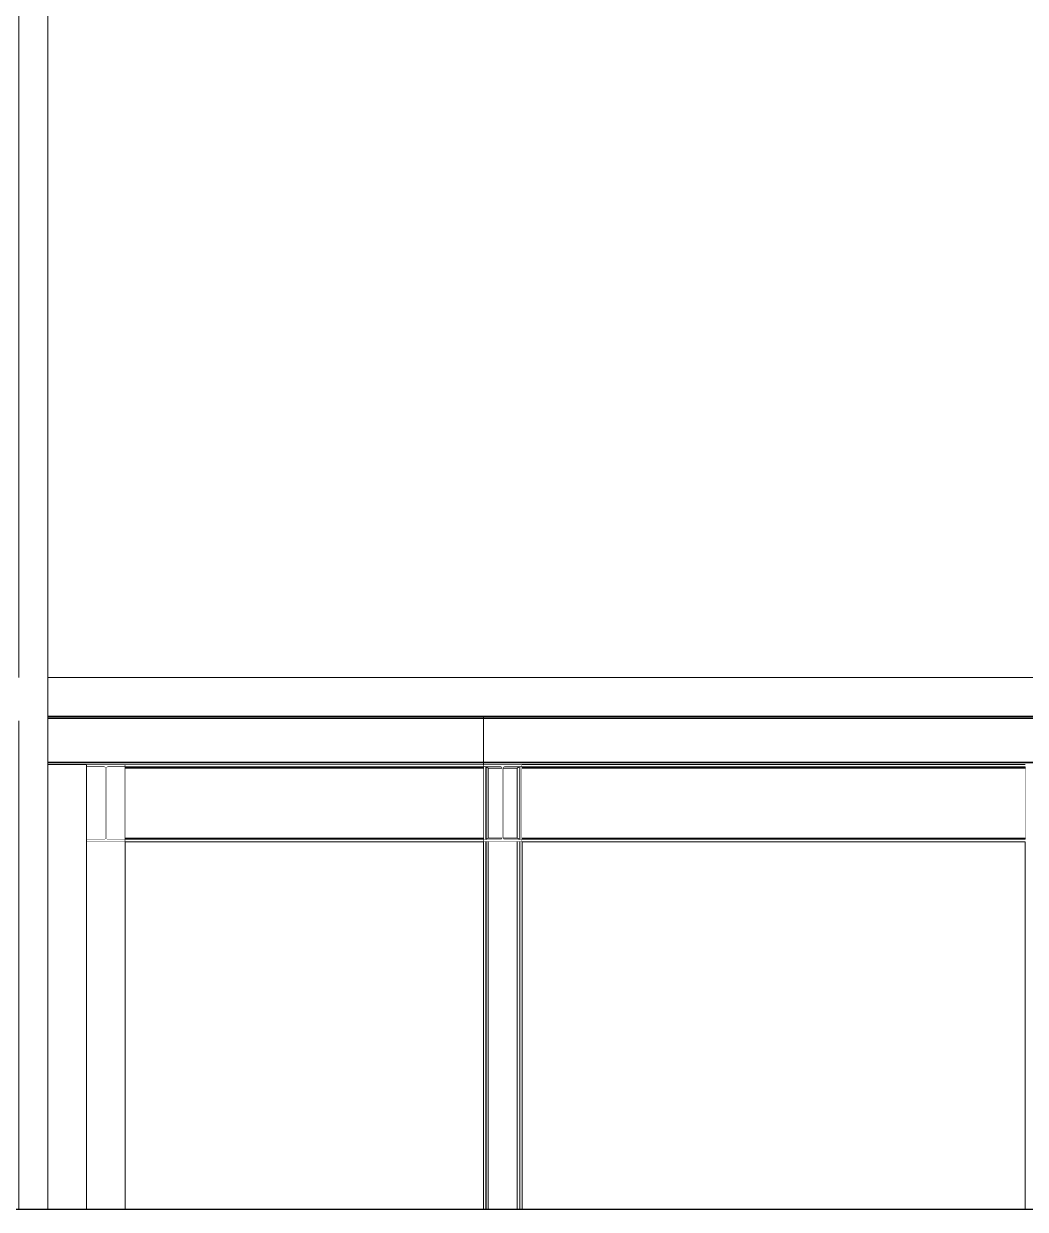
# Model space of a CAD drawing. Extents: x -3080 to 28500, y -1326 to 31609.
# Drawn here: x 1833 to 2350, y 27376 to 27989 of the extents above; entities that cross this region are included whole.
import ezdxf
from ezdxf.xclip import XClip

# ---------------------------------------------------------------- set-up
doc = ezdxf.new("R2010")
doc.units = 0
doc.header["$LTSCALE"] = 100
doc.header["$XCLIPFRAME"] = 2
doc.linetypes.add('188K-SM-07-F10-MECH-CR PIPE-Y2257103$0$X-S-FAB_SL ALL$0$Wipeout_Contour', pattern=[1, 0, -1])
for name, color, linetype in [('0-xref', 8, 'Continuous'), ('188K-SM-07-F10-MECH-CR PIPE-Y2257103$0$X-S-FAB_SL ALL$0$A-WALL-IN', 7, 'Continuous'), ('188K-SM-07-F10-MECH-CR PIPE-Y2257103$0$X-S-FAB_SL ALL$0$ASP_1', 1, 'Continuous'), ('188K-SM-07-F10-MECH-CR PIPE-Y2257103$0$X-S-FAB_SL ALL$0$Hattch', 7, 'Continuous'), ('188K-SM-07-F10-MECH-CR PIPE-Y2257103$0$X-S-FAB_SL ALL$0$S-BEAM', 7, 'Continuous'), ('188K-SM-07-F10-MECH-CR PIPE-Y2257103$0$X-S-FAB_SL ALL$0$S-COL', 7, 'Continuous'), ('188K-SM-07-F10-MECH-CR PIPE-Y2257103$0$X-S-FAB_SL ALL$0$S-SLAB', 7, 'Continuous')]:
    doc.layers.add(name, color=color, linetype=linetype)

# ---------------------------------------------------------------- blocks, each defined once
blk = doc.blocks.new('188K-SM-07-F10-MECH-CR PIPE-Y2257103$0$X-S-FAB_SL ALL$0$剖面元素_167_3', base_point=(23061.26, -8263.06))
at = {"layer": '188K-SM-07-F10-MECH-CR PIPE-Y2257103$0$X-S-FAB_SL ALL$0$A-WALL-IN', "color": 3, "lineweight": 0}
for p, q in [((24891.26, -6422.5), (24891.26, -6943.06)), ((24906.26, -6418.06), (24906.26, -6943.06))]:
    blk.add_line(p, q, dxfattribs=at)
blk = doc.blocks.new('188K-SM-07-F10-MECH-CR PIPE-Y2257103$0$X-S-FAB_SL ALL$0$剖面元素_242_3', base_point=(23061.26, -8263.06))
at = {"layer": '188K-SM-07-F10-MECH-CR PIPE-Y2257103$0$X-S-FAB_SL ALL$0$S-SLAB', "color": 15, "lineweight": 0}
for p, q in [((40656.26, -6943.06), (24906.26, -6943.06)), ((40656.26, -6963.06), (24906.26, -6963.06))]:
    blk.add_line(p, q, dxfattribs=at)
blk = doc.blocks.new('188K-SM-07-F10-MECH-CR PIPE-Y2257103$0$X-S-FAB_SL ALL$0$剖面元素_1266_3', base_point=(23061.26, -8263.06))
at = {"layer": '188K-SM-07-F10-MECH-CR PIPE-Y2257103$0$X-S-FAB_SL ALL$0$S-BEAM', "color": 2, "lineweight": 0}
for p, q in [((25131.26, -6988.06), (25131.26, -6989.36)), ((25151.26, -6988.06), (25131.26, -6988.06)), ((25151.26, -6988.06), (25151.26, -6989.36)), ((25131.26, -7026.76), (25131.26, -7028.06)), ((25151.26, -7028.06), (25131.26, -7028.06)), ((25151.26, -7026.76), (25151.26, -7028.06))]:
    blk.add_line(p, q, dxfattribs=at)
at = {"layer": '188K-SM-07-F10-MECH-CR PIPE-Y2257103$0$X-S-FAB_SL ALL$0$S-BEAM', "color": 2, "lineweight": 0, "flags": 128}
for points in [[(25140.69, -6989.54), (25140.26, -6989.36), (25131.26, -6989.36)], [(25140.69, -6989.54), (25140.86, -6989.96), (25140.86, -7026.16), (25140.69, -7026.59)], [(25141.84, -6989.54), (25141.66, -6989.96), (25141.66, -7026.16), (25141.84, -7026.59)], [(25151.26, -6989.36), (25142.26, -6989.36), (25141.84, -6989.54)], [(25140.69, -7026.59), (25140.26, -7026.76), (25131.26, -7026.76)], [(25141.84, -7026.59), (25142.26, -7026.76), (25151.26, -7026.76)]]:
    blk.add_lwpolyline(points, dxfattribs=at)
blk = doc.blocks.new('188K-SM-07-F10-MECH-CR PIPE-Y2257103$0$X-S-FAB_SL ALL$0$剖面元素_1267_3', base_point=(23061.26, -8263.06))
at = {"layer": '188K-SM-07-F10-MECH-CR PIPE-Y2257103$0$X-S-FAB_SL ALL$0$S-BEAM', "color": 2, "lineweight": 0}
for p, q in [((24926.26, -6988.06), (24926.26, -6989.36)), ((24946.26, -6988.06), (24926.26, -6988.06)), ((24946.26, -6988.06), (24946.26, -6989.36)), ((24926.26, -7026.76), (24926.26, -7028.06)), ((24946.26, -7028.06), (24926.26, -7028.06)), ((24946.26, -7026.76), (24946.26, -7028.06))]:
    blk.add_line(p, q, dxfattribs=at)
at = {"layer": '188K-SM-07-F10-MECH-CR PIPE-Y2257103$0$X-S-FAB_SL ALL$0$S-BEAM', "color": 2, "lineweight": 0, "flags": 128}
for points in [[(24935.69, -6989.54), (24935.26, -6989.36), (24926.26, -6989.36)], [(24935.69, -6989.54), (24935.86, -6989.96), (24935.86, -7026.16), (24935.69, -7026.59)], [(24936.84, -6989.54), (24936.66, -6989.96), (24936.66, -7026.16), (24936.84, -7026.59)], [(24946.26, -6989.36), (24937.26, -6989.36), (24936.84, -6989.54)], [(24935.69, -7026.59), (24935.26, -7026.76), (24926.26, -7026.76)], [(24936.84, -7026.59), (24937.26, -7026.76), (24946.26, -7026.76)]]:
    blk.add_lwpolyline(points, dxfattribs=at)
blk = doc.blocks.new('188K-SM-07-F10-MECH-CR PIPE-Y2257103$0$X-S-FAB_SL ALL$0$剖面元素_2040_3', base_point=(23061.26, -8263.06))
at = {"color": 254, "linetype": '188K-SM-07-F10-MECH-CR PIPE-Y2257103$0$X-S-FAB_SL ALL$0$Wipeout_Contour', "lineweight": 0, "ltscale": 105602.052136}
blk.add_wipeout([(25411.26, -7218.06), (25431.26, -7218.06), (25431.26, -7028.06), (25411.26, -7028.06)], dxfattribs=at).dxf.layer = '188K-SM-07-F10-MECH-CR PIPE-Y2257103$0$X-S-FAB_SL ALL$0$Hattch'
at = {"color": 254, "linetype": '188K-SM-07-F10-MECH-CR PIPE-Y2257103$0$X-S-FAB_SL ALL$0$Wipeout_Contour', "lineweight": 0, "ltscale": 210931.65451}
blk.add_wipeout([(25411.26, -6989.36), (25411.26, -7026.76), (25420.26, -7026.76), (25420.69, -7026.59), (25420.86, -7026.16), (25420.86, -6989.96), (25420.69, -6989.54), (25420.26, -6989.36)], dxfattribs=at).dxf.layer = '188K-SM-07-F10-MECH-CR PIPE-Y2257103$0$X-S-FAB_SL ALL$0$Hattch'
at = {"layer": '188K-SM-07-F10-MECH-CR PIPE-Y2257103$0$X-S-FAB_SL ALL$0$S-COL', "color": 8, "lineweight": 0}
for p, q in [((25411.26, -7026.76), (25411.26, -6989.36)), ((25411.26, -7218.06), (25411.26, -7028.06))]:
    blk.add_line(p, q, dxfattribs=at)
at = {"color": 254, "linetype": '188K-SM-07-F10-MECH-CR PIPE-Y2257103$0$X-S-FAB_SL ALL$0$Wipeout_Contour', "lineweight": 0, "ltscale": 210981.379321}
blk.add_wipeout([(25421.66, -7026.16), (25421.84, -7026.59), (25422.26, -7026.76), (25431.26, -7026.76), (25431.26, -6989.36), (25422.26, -6989.36), (25421.84, -6989.54), (25421.66, -6989.96)], dxfattribs=at).dxf.layer = '188K-SM-07-F10-MECH-CR PIPE-Y2257103$0$X-S-FAB_SL ALL$0$Hattch'
at = {"layer": '188K-SM-07-F10-MECH-CR PIPE-Y2257103$0$X-S-FAB_SL ALL$0$S-COL', "color": 8, "lineweight": 0}
for p, q in [((25431.26, -7026.76), (25431.26, -6989.36)), ((25431.26, -7218.06), (25431.26, -7028.06))]:
    blk.add_line(p, q, dxfattribs=at)
blk = doc.blocks.new('188K-SM-07-F10-MECH-CR PIPE-Y2257103$0$X-S-FAB_SL ALL$0$剖面元素_2041_3', base_point=(23061.26, -8263.06))
at = {"color": 254, "linetype": '188K-SM-07-F10-MECH-CR PIPE-Y2257103$0$X-S-FAB_SL ALL$0$Wipeout_Contour', "lineweight": 0, "ltscale": 207193.78683}
blk.add_wipeout([(24935.26, -6989.36), (24926.26, -6989.36), (24926.26, -7026.76), (24935.26, -7026.76), (24935.69, -7026.59), (24935.86, -7026.16), (24935.86, -6989.96), (24935.69, -6989.54)], dxfattribs=at).dxf.layer = '188K-SM-07-F10-MECH-CR PIPE-Y2257103$0$X-S-FAB_SL ALL$0$Hattch'
at = {"color": 254, "linetype": '188K-SM-07-F10-MECH-CR PIPE-Y2257103$0$X-S-FAB_SL ALL$0$Wipeout_Contour', "lineweight": 0, "ltscale": 103735.329721}
blk.add_wipeout([(24926.26, -7028.06), (24926.26, -7218.06), (24946.26, -7218.06), (24946.26, -7028.06)], dxfattribs=at).dxf.layer = '188K-SM-07-F10-MECH-CR PIPE-Y2257103$0$X-S-FAB_SL ALL$0$Hattch'
at = {"layer": '188K-SM-07-F10-MECH-CR PIPE-Y2257103$0$X-S-FAB_SL ALL$0$S-COL', "color": 8, "lineweight": 0}
for p, q in [((24926.26, -7026.76), (24926.26, -6989.36)), ((24926.26, -7218.06), (24926.26, -7028.06))]:
    blk.add_line(p, q, dxfattribs=at)
at = {"color": 254, "linetype": '188K-SM-07-F10-MECH-CR PIPE-Y2257103$0$X-S-FAB_SL ALL$0$Wipeout_Contour', "lineweight": 0, "ltscale": 207243.442811}
blk.add_wipeout([(24936.84, -6989.54), (24936.66, -6989.96), (24936.66, -7026.16), (24936.84, -7026.59), (24937.26, -7026.76), (24946.26, -7026.76), (24946.26, -6989.36), (24937.26, -6989.36)], dxfattribs=at).dxf.layer = '188K-SM-07-F10-MECH-CR PIPE-Y2257103$0$X-S-FAB_SL ALL$0$Hattch'
at = {"layer": '188K-SM-07-F10-MECH-CR PIPE-Y2257103$0$X-S-FAB_SL ALL$0$S-COL', "color": 8, "lineweight": 0}
for p, q in [((24946.26, -7026.76), (24946.26, -6989.36)), ((24946.26, -7218.06), (24946.26, -7028.06))]:
    blk.add_line(p, q, dxfattribs=at)
blk = doc.blocks.new('188K-SM-07-F10-MECH-CR PIPE-Y2257103$0$X-S-FAB_SL ALL$0$剖面元素_2042_3', base_point=(23061.26, -8263.06))
at = {"color": 254, "linetype": '188K-SM-07-F10-MECH-CR PIPE-Y2257103$0$X-S-FAB_SL ALL$0$Wipeout_Contour', "lineweight": 0, "ltscale": 104435.17968}
blk.add_wipeout([(25151.26, -6989.36), (25150.06, -6989.36), (25150.06, -7026.76), (25151.26, -7026.76)], dxfattribs=at).dxf.layer = '188K-SM-07-F10-MECH-CR PIPE-Y2257103$0$X-S-FAB_SL ALL$0$Hattch'
at = {"color": 254, "linetype": '188K-SM-07-F10-MECH-CR PIPE-Y2257103$0$X-S-FAB_SL ALL$0$Wipeout_Contour', "lineweight": 0, "ltscale": 104560.206754}
blk.add_wipeout([(25150.06, -7218.06), (25151.26, -7218.06), (25151.26, -7028.06), (25150.06, -7028.06)], dxfattribs=at).dxf.layer = '188K-SM-07-F10-MECH-CR PIPE-Y2257103$0$X-S-FAB_SL ALL$0$Hattch'
at = {"color": 254, "linetype": '188K-SM-07-F10-MECH-CR PIPE-Y2257103$0$X-S-FAB_SL ALL$0$Wipeout_Contour', "lineweight": 0, "ltscale": 104557.56243}
blk.add_wipeout([(25149.89, -7218.06), (25150.06, -7218.06), (25150.06, -7028.06), (25149.89, -7028.06)], dxfattribs=at).dxf.layer = '188K-SM-07-F10-MECH-CR PIPE-Y2257103$0$X-S-FAB_SL ALL$0$Hattch'
at = {"color": 254, "linetype": '188K-SM-07-F10-MECH-CR PIPE-Y2257103$0$X-S-FAB_SL ALL$0$Wipeout_Contour', "lineweight": 0, "ltscale": 104432.532193}
blk.add_wipeout([(25150.06, -6989.36), (25149.89, -6989.36), (25149.89, -7026.76), (25150.06, -7026.76)], dxfattribs=at).dxf.layer = '188K-SM-07-F10-MECH-CR PIPE-Y2257103$0$X-S-FAB_SL ALL$0$Hattch'
at = {"color": 254, "linetype": '188K-SM-07-F10-MECH-CR PIPE-Y2257103$0$X-S-FAB_SL ALL$0$Wipeout_Contour', "lineweight": 0, "ltscale": 104556.311642}
blk.add_wipeout([(25149.41, -7218.06), (25149.89, -7218.06), (25149.89, -7028.06), (25149.41, -7028.06)], dxfattribs=at).dxf.layer = '188K-SM-07-F10-MECH-CR PIPE-Y2257103$0$X-S-FAB_SL ALL$0$Hattch'
at = {"color": 254, "linetype": '188K-SM-07-F10-MECH-CR PIPE-Y2257103$0$X-S-FAB_SL ALL$0$Wipeout_Contour', "lineweight": 0, "ltscale": 208862.663064}
blk.add_wipeout([(25149.41, -7026.58), (25149.42, -7026.59), (25149.84, -7026.76), (25149.89, -7026.76), (25149.89, -6989.36), (25149.84, -6989.36), (25149.42, -6989.54), (25149.41, -6989.54)], dxfattribs=at).dxf.layer = '188K-SM-07-F10-MECH-CR PIPE-Y2257103$0$X-S-FAB_SL ALL$0$Hattch'
at = {"color": 254, "linetype": '188K-SM-07-F10-MECH-CR PIPE-Y2257103$0$X-S-FAB_SL ALL$0$Wipeout_Contour', "lineweight": 0, "ltscale": 104429.109849}
blk.add_wipeout([(25148.76, -6989.96), (25148.76, -7026.16), (25149.41, -7026.58), (25149.41, -6989.54)], dxfattribs=at).dxf.layer = '188K-SM-07-F10-MECH-CR PIPE-Y2257103$0$X-S-FAB_SL ALL$0$Hattch'
at = {"color": 254, "linetype": '188K-SM-07-F10-MECH-CR PIPE-Y2257103$0$X-S-FAB_SL ALL$0$Wipeout_Contour', "lineweight": 0, "ltscale": 104554.145206}
blk.add_wipeout([(25148.76, -7218.06), (25149.41, -7218.06), (25149.41, -7028.06), (25148.76, -7028.06)], dxfattribs=at).dxf.layer = '188K-SM-07-F10-MECH-CR PIPE-Y2257103$0$X-S-FAB_SL ALL$0$Hattch'
at = {"color": 254, "linetype": '188K-SM-07-F10-MECH-CR PIPE-Y2257103$0$X-S-FAB_SL ALL$0$Wipeout_Contour', "lineweight": 0, "ltscale": 104524.030812}
blk.add_wipeout([(25148.76, -7028.06), (25133.76, -7028.06), (25133.76, -7218.06), (25148.76, -7218.06)], dxfattribs=at).dxf.layer = '188K-SM-07-F10-MECH-CR PIPE-Y2257103$0$X-S-FAB_SL ALL$0$Hattch'
at = {"color": 254, "linetype": '188K-SM-07-F10-MECH-CR PIPE-Y2257103$0$X-S-FAB_SL ALL$0$Wipeout_Contour', "lineweight": 0, "ltscale": 104383.73886}
blk.add_wipeout([(25133.76, -6989.96), (25133.76, -7026.16), (25140.86, -7026.16), (25140.86, -6989.96)], dxfattribs=at).dxf.layer = '188K-SM-07-F10-MECH-CR PIPE-Y2257103$0$X-S-FAB_SL ALL$0$Hattch'
at = {"color": 254, "linetype": '188K-SM-07-F10-MECH-CR PIPE-Y2257103$0$X-S-FAB_SL ALL$0$Wipeout_Contour', "lineweight": 0, "ltscale": 104368.808744}
blk.add_wipeout([(25133.11, -7026.58), (25133.76, -7026.16), (25133.76, -6989.96), (25133.11, -6989.54)], dxfattribs=at).dxf.layer = '188K-SM-07-F10-MECH-CR PIPE-Y2257103$0$X-S-FAB_SL ALL$0$Hattch'
at = {"color": 254, "linetype": '188K-SM-07-F10-MECH-CR PIPE-Y2257103$0$X-S-FAB_SL ALL$0$Wipeout_Contour', "lineweight": 0, "ltscale": 104414.178389}
blk.add_wipeout([(25141.66, -6989.96), (25141.66, -7026.16), (25148.76, -7026.16), (25148.76, -6989.96)], dxfattribs=at).dxf.layer = '188K-SM-07-F10-MECH-CR PIPE-Y2257103$0$X-S-FAB_SL ALL$0$Hattch'
at = {"layer": '188K-SM-07-F10-MECH-CR PIPE-Y2257103$0$X-S-FAB_SL ALL$0$S-COL', "color": 8, "lineweight": 0}
for p, q in [((25148.76, -7026.16), (25148.76, -6989.96)), ((25150.06, -7026.76), (25150.06, -6989.36)), ((25151.26, -7026.76), (25151.26, -6989.36)), ((25148.76, -7218.06), (25148.76, -7028.06)), ((25150.06, -7218.06), (25150.06, -7028.06)), ((25151.26, -7218.06), (25151.26, -7028.06))]:
    blk.add_line(p, q, dxfattribs=at)
at = {"color": 254, "linetype": '188K-SM-07-F10-MECH-CR PIPE-Y2257103$0$X-S-FAB_SL ALL$0$Wipeout_Contour', "lineweight": 0, "ltscale": 104493.916195}
blk.add_wipeout([(25133.11, -7218.06), (25133.76, -7218.06), (25133.76, -7028.06), (25133.11, -7028.06)], dxfattribs=at).dxf.layer = '188K-SM-07-F10-MECH-CR PIPE-Y2257103$0$X-S-FAB_SL ALL$0$Hattch'
at = {"color": 254, "linetype": '188K-SM-07-F10-MECH-CR PIPE-Y2257103$0$X-S-FAB_SL ALL$0$Wipeout_Contour', "lineweight": 0, "ltscale": 208733.179383}
blk.add_wipeout([(25132.64, -6989.36), (25132.64, -7026.76), (25132.69, -7026.76), (25133.11, -7026.59), (25133.11, -7026.58), (25133.11, -6989.54), (25133.11, -6989.54), (25132.69, -6989.36)], dxfattribs=at).dxf.layer = '188K-SM-07-F10-MECH-CR PIPE-Y2257103$0$X-S-FAB_SL ALL$0$Hattch'
at = {"color": 254, "linetype": '188K-SM-07-F10-MECH-CR PIPE-Y2257103$0$X-S-FAB_SL ALL$0$Wipeout_Contour', "lineweight": 0, "ltscale": 104491.749866}
blk.add_wipeout([(25132.64, -7218.06), (25133.11, -7218.06), (25133.11, -7028.06), (25132.64, -7028.06)], dxfattribs=at).dxf.layer = '188K-SM-07-F10-MECH-CR PIPE-Y2257103$0$X-S-FAB_SL ALL$0$Hattch'
at = {"color": 254, "linetype": '188K-SM-07-F10-MECH-CR PIPE-Y2257103$0$X-S-FAB_SL ALL$0$Wipeout_Contour', "lineweight": 0, "ltscale": 104365.388617}
blk.add_wipeout([(25132.46, -6989.36), (25132.46, -7026.76), (25132.64, -7026.76), (25132.64, -6989.36)], dxfattribs=at).dxf.layer = '188K-SM-07-F10-MECH-CR PIPE-Y2257103$0$X-S-FAB_SL ALL$0$Hattch'
at = {"color": 254, "linetype": '188K-SM-07-F10-MECH-CR PIPE-Y2257103$0$X-S-FAB_SL ALL$0$Wipeout_Contour', "lineweight": 0, "ltscale": 104490.499134}
blk.add_wipeout([(25132.46, -7218.06), (25132.64, -7218.06), (25132.64, -7028.06), (25132.46, -7028.06)], dxfattribs=at).dxf.layer = '188K-SM-07-F10-MECH-CR PIPE-Y2257103$0$X-S-FAB_SL ALL$0$Hattch'
at = {"color": 254, "linetype": '188K-SM-07-F10-MECH-CR PIPE-Y2257103$0$X-S-FAB_SL ALL$0$Wipeout_Contour', "lineweight": 0, "ltscale": 104362.741292}
blk.add_wipeout([(25132.46, -6989.36), (25131.26, -6989.36), (25131.26, -7026.76), (25132.46, -7026.76)], dxfattribs=at).dxf.layer = '188K-SM-07-F10-MECH-CR PIPE-Y2257103$0$X-S-FAB_SL ALL$0$Hattch'
at = {"color": 254, "linetype": '188K-SM-07-F10-MECH-CR PIPE-Y2257103$0$X-S-FAB_SL ALL$0$Wipeout_Contour', "lineweight": 0, "ltscale": 104487.854976}
blk.add_wipeout([(25131.26, -7218.06), (25132.46, -7218.06), (25132.46, -7028.06), (25131.26, -7028.06)], dxfattribs=at).dxf.layer = '188K-SM-07-F10-MECH-CR PIPE-Y2257103$0$X-S-FAB_SL ALL$0$Hattch'
at = {"layer": '188K-SM-07-F10-MECH-CR PIPE-Y2257103$0$X-S-FAB_SL ALL$0$S-COL', "color": 8, "lineweight": 0}
for p, q in [((25131.26, -7026.76), (25131.26, -6989.36)), ((25132.46, -7026.76), (25132.46, -6989.36)), ((25133.76, -7026.16), (25133.76, -6989.96)), ((25131.26, -7218.06), (25131.26, -7028.06)), ((25132.46, -7218.06), (25132.46, -7028.06)), ((25133.76, -7218.06), (25133.76, -7028.06))]:
    blk.add_line(p, q, dxfattribs=at)
blk = doc.blocks.new('188K-SM-07-F10-MECH-CR PIPE-Y2257103$0$X-S-FAB_SL ALL$0$剖面元素_2118_3', base_point=(23061.26, -8263.06))
at = {"color": 254, "linetype": '188K-SM-07-F10-MECH-CR PIPE-Y2257103$0$X-S-FAB_SL ALL$0$Wipeout_Contour', "lineweight": 0, "ltscale": 103983.264114}
blk.add_wipeout([(24946.26, -6989.36), (25131.26, -6989.36), (25131.26, -6988.06), (24946.26, -6988.06)], dxfattribs=at).dxf.layer = '188K-SM-07-F10-MECH-CR PIPE-Y2257103$0$X-S-FAB_SL ALL$0$Hattch'
at = {"color": 254, "linetype": '188K-SM-07-F10-MECH-CR PIPE-Y2257103$0$X-S-FAB_SL ALL$0$Wipeout_Contour', "lineweight": 0, "ltscale": 103984.057595}
blk.add_wipeout([(24946.26, -6989.54), (25131.26, -6989.54), (25131.26, -6989.36), (24946.26, -6989.36)], dxfattribs=at).dxf.layer = '188K-SM-07-F10-MECH-CR PIPE-Y2257103$0$X-S-FAB_SL ALL$0$Hattch'
at = {"color": 254, "linetype": '188K-SM-07-F10-MECH-CR PIPE-Y2257103$0$X-S-FAB_SL ALL$0$Wipeout_Contour', "lineweight": 0, "ltscale": 103984.38025}
blk.add_wipeout([(24946.26, -6989.96), (25131.26, -6989.96), (25131.26, -6989.54), (24946.26, -6989.54)], dxfattribs=at).dxf.layer = '188K-SM-07-F10-MECH-CR PIPE-Y2257103$0$X-S-FAB_SL ALL$0$Hattch'
at = {"color": 254, "linetype": '188K-SM-07-F10-MECH-CR PIPE-Y2257103$0$X-S-FAB_SL ALL$0$Wipeout_Contour', "lineweight": 0, "ltscale": 104004.122982}
blk.add_wipeout([(24946.26, -7026.16), (25131.26, -7026.16), (25131.26, -6989.96), (24946.26, -6989.96)], dxfattribs=at).dxf.layer = '188K-SM-07-F10-MECH-CR PIPE-Y2257103$0$X-S-FAB_SL ALL$0$Hattch'
at = {"color": 254, "linetype": '188K-SM-07-F10-MECH-CR PIPE-Y2257103$0$X-S-FAB_SL ALL$0$Wipeout_Contour', "lineweight": 0, "ltscale": 104361.335053}
blk.add_wipeout([(25140.26, -6989.36), (25132.69, -6989.36), (25133.11, -6989.54), (25140.69, -6989.54)], dxfattribs=at).dxf.layer = '188K-SM-07-F10-MECH-CR PIPE-Y2257103$0$X-S-FAB_SL ALL$0$Hattch'
at = {"color": 254, "linetype": '188K-SM-07-F10-MECH-CR PIPE-Y2257103$0$X-S-FAB_SL ALL$0$Wipeout_Contour', "lineweight": 0, "ltscale": 104023.866107}
blk.add_wipeout([(24946.26, -7026.59), (25131.26, -7026.59), (25131.26, -7026.16), (24946.26, -7026.16)], dxfattribs=at).dxf.layer = '188K-SM-07-F10-MECH-CR PIPE-Y2257103$0$X-S-FAB_SL ALL$0$Hattch'
at = {"color": 254, "linetype": '188K-SM-07-F10-MECH-CR PIPE-Y2257103$0$X-S-FAB_SL ALL$0$Wipeout_Contour', "lineweight": 0, "ltscale": 104396.603769}
blk.add_wipeout([(25141.84, -6989.54), (25149.42, -6989.54), (25149.84, -6989.36), (25142.26, -6989.36)], dxfattribs=at).dxf.layer = '188K-SM-07-F10-MECH-CR PIPE-Y2257103$0$X-S-FAB_SL ALL$0$Hattch'
at = {"color": 254, "linetype": '188K-SM-07-F10-MECH-CR PIPE-Y2257103$0$X-S-FAB_SL ALL$0$Wipeout_Contour', "lineweight": 0, "ltscale": 104024.190332}
blk.add_wipeout([(24946.26, -7026.76), (25131.26, -7026.76), (25131.26, -7026.59), (24946.26, -7026.59)], dxfattribs=at).dxf.layer = '188K-SM-07-F10-MECH-CR PIPE-Y2257103$0$X-S-FAB_SL ALL$0$Hattch'
at = {"color": 254, "linetype": '188K-SM-07-F10-MECH-CR PIPE-Y2257103$0$X-S-FAB_SL ALL$0$Wipeout_Contour', "lineweight": 0, "ltscale": 130497.375748}
blk.add_wipeout([(25141.84, -6989.54), (25141.66, -6989.96), (25148.76, -6989.96), (25149.41, -6989.54), (25149.42, -6989.54)], dxfattribs=at).dxf.layer = '188K-SM-07-F10-MECH-CR PIPE-Y2257103$0$X-S-FAB_SL ALL$0$Hattch'
at = {"color": 254, "linetype": '188K-SM-07-F10-MECH-CR PIPE-Y2257103$0$X-S-FAB_SL ALL$0$Wipeout_Contour', "lineweight": 0, "ltscale": 104024.987891}
blk.add_wipeout([(24946.26, -7028.06), (25131.26, -7028.06), (25131.26, -7026.76), (24946.26, -7026.76)], dxfattribs=at).dxf.layer = '188K-SM-07-F10-MECH-CR PIPE-Y2257103$0$X-S-FAB_SL ALL$0$Hattch'
at = {"color": 254, "linetype": '188K-SM-07-F10-MECH-CR PIPE-Y2257103$0$X-S-FAB_SL ALL$0$Wipeout_Contour', "lineweight": 0, "ltscale": 130450.476642}
blk.add_wipeout([(25133.11, -6989.54), (25133.11, -6989.54), (25133.76, -6989.96), (25140.86, -6989.96), (25140.69, -6989.54)], dxfattribs=at).dxf.layer = '188K-SM-07-F10-MECH-CR PIPE-Y2257103$0$X-S-FAB_SL ALL$0$Hattch'
at = {"color": 254, "linetype": '188K-SM-07-F10-MECH-CR PIPE-Y2257103$0$X-S-FAB_SL ALL$0$Wipeout_Contour', "lineweight": 0, "ltscale": 104917.922089}
blk.add_wipeout([(25151.26, -6989.36), (25411.26, -6989.36), (25411.26, -6988.06), (25151.26, -6988.06)], dxfattribs=at).dxf.layer = '188K-SM-07-F10-MECH-CR PIPE-Y2257103$0$X-S-FAB_SL ALL$0$Hattch'
at = {"color": 254, "linetype": '188K-SM-07-F10-MECH-CR PIPE-Y2257103$0$X-S-FAB_SL ALL$0$Wipeout_Contour', "lineweight": 0, "ltscale": 104401.322285}
blk.add_wipeout([(25132.69, -7026.76), (25140.26, -7026.76), (25140.69, -7026.59), (25133.11, -7026.59)], dxfattribs=at).dxf.layer = '188K-SM-07-F10-MECH-CR PIPE-Y2257103$0$X-S-FAB_SL ALL$0$Hattch'
at = {"layer": '188K-SM-07-F10-MECH-CR PIPE-Y2257103$0$X-S-FAB_SL ALL$0$S-BEAM', "color": 8, "lineweight": 0}
for p, q in [((24946.26, -6988.06), (25131.26, -6988.06)), ((24946.26, -6989.36), (25131.26, -6989.36)), ((24946.26, -6989.96), (25131.26, -6989.96)), ((25133.11, -6989.54), (25132.69, -6989.36)), ((25133.11, -6989.54), (25133.76, -6989.96)), ((25133.76, -6989.96), (25140.86, -6989.96))]:
    blk.add_line(p, q, dxfattribs=at)
at = {"color": 254, "linetype": '188K-SM-07-F10-MECH-CR PIPE-Y2257103$0$X-S-FAB_SL ALL$0$Wipeout_Contour', "lineweight": 0, "ltscale": 104918.708508}
blk.add_wipeout([(25151.26, -6989.54), (25411.26, -6989.54), (25411.26, -6989.36), (25151.26, -6989.36)], dxfattribs=at).dxf.layer = '188K-SM-07-F10-MECH-CR PIPE-Y2257103$0$X-S-FAB_SL ALL$0$Hattch'
at = {"color": 254, "linetype": '188K-SM-07-F10-MECH-CR PIPE-Y2257103$0$X-S-FAB_SL ALL$0$Wipeout_Contour', "lineweight": 0, "ltscale": 104436.577496}
blk.add_wipeout([(25149.42, -7026.59), (25141.84, -7026.59), (25142.26, -7026.76), (25149.84, -7026.76)], dxfattribs=at).dxf.layer = '188K-SM-07-F10-MECH-CR PIPE-Y2257103$0$X-S-FAB_SL ALL$0$Hattch'
at = {"color": 254, "linetype": '188K-SM-07-F10-MECH-CR PIPE-Y2257103$0$X-S-FAB_SL ALL$0$Wipeout_Contour', "lineweight": 0, "ltscale": 104919.028291}
blk.add_wipeout([(25151.26, -6989.96), (25411.26, -6989.96), (25411.26, -6989.54), (25151.26, -6989.54)], dxfattribs=at).dxf.layer = '188K-SM-07-F10-MECH-CR PIPE-Y2257103$0$X-S-FAB_SL ALL$0$Hattch'
at = {"color": 254, "linetype": '188K-SM-07-F10-MECH-CR PIPE-Y2257103$0$X-S-FAB_SL ALL$0$Wipeout_Contour', "lineweight": 0, "ltscale": 130500.031253}
blk.add_wipeout([(25133.11, -7026.59), (25140.69, -7026.59), (25140.86, -7026.16), (25133.76, -7026.16), (25133.11, -7026.58)], dxfattribs=at).dxf.layer = '188K-SM-07-F10-MECH-CR PIPE-Y2257103$0$X-S-FAB_SL ALL$0$Hattch'
at = {"layer": '188K-SM-07-F10-MECH-CR PIPE-Y2257103$0$X-S-FAB_SL ALL$0$S-BEAM', "color": 8, "lineweight": 0}
for p, q in [((24946.26, -7026.16), (25131.26, -7026.16)), ((24946.26, -7026.76), (25131.26, -7026.76)), ((24946.26, -7028.06), (25131.26, -7028.06)), ((25133.11, -7026.59), (25132.69, -7026.76)), ((25133.76, -7026.16), (25133.11, -7026.58))]:
    blk.add_line(p, q, dxfattribs=at)
at = {"color": 254, "linetype": '188K-SM-07-F10-MECH-CR PIPE-Y2257103$0$X-S-FAB_SL ALL$0$Wipeout_Contour', "lineweight": 0, "ltscale": 130546.912475}
blk.add_wipeout([(25148.76, -7026.16), (25141.66, -7026.16), (25141.84, -7026.59), (25149.42, -7026.59), (25149.41, -7026.58)], dxfattribs=at).dxf.layer = '188K-SM-07-F10-MECH-CR PIPE-Y2257103$0$X-S-FAB_SL ALL$0$Hattch'
at = {"layer": '188K-SM-07-F10-MECH-CR PIPE-Y2257103$0$X-S-FAB_SL ALL$0$S-BEAM', "color": 8, "lineweight": 0}
blk.add_line((25140.86, -7026.16), (25133.76, -7026.16), dxfattribs=at)
at = {"color": 254, "linetype": '188K-SM-07-F10-MECH-CR PIPE-Y2257103$0$X-S-FAB_SL ALL$0$Wipeout_Contour', "lineweight": 0, "ltscale": 104938.59543}
blk.add_wipeout([(25151.26, -7026.16), (25411.26, -7026.16), (25411.26, -6989.96), (25151.26, -6989.96)], dxfattribs=at).dxf.layer = '188K-SM-07-F10-MECH-CR PIPE-Y2257103$0$X-S-FAB_SL ALL$0$Hattch'
at = {"layer": '188K-SM-07-F10-MECH-CR PIPE-Y2257103$0$X-S-FAB_SL ALL$0$S-BEAM', "color": 8, "lineweight": 0}
for p, q in [((25141.66, -6989.96), (25148.76, -6989.96)), ((25148.76, -6989.96), (25149.41, -6989.54)), ((25149.84, -6989.36), (25149.42, -6989.54)), ((25151.26, -6989.36), (25411.26, -6989.36)), ((25151.26, -6989.96), (25411.26, -6989.96))]:
    blk.add_line(p, q, dxfattribs=at)
at = {"color": 254, "linetype": '188K-SM-07-F10-MECH-CR PIPE-Y2257103$0$X-S-FAB_SL ALL$0$Wipeout_Contour', "lineweight": 0, "ltscale": 104958.162968}
blk.add_wipeout([(25151.26, -7026.59), (25411.26, -7026.59), (25411.26, -7026.16), (25151.26, -7026.16)], dxfattribs=at).dxf.layer = '188K-SM-07-F10-MECH-CR PIPE-Y2257103$0$X-S-FAB_SL ALL$0$Hattch'
at = {"color": 254, "linetype": '188K-SM-07-F10-MECH-CR PIPE-Y2257103$0$X-S-FAB_SL ALL$0$Wipeout_Contour', "lineweight": 0, "ltscale": 104958.484309}
blk.add_wipeout([(25151.26, -7026.76), (25411.26, -7026.76), (25411.26, -7026.59), (25151.26, -7026.59)], dxfattribs=at).dxf.layer = '188K-SM-07-F10-MECH-CR PIPE-Y2257103$0$X-S-FAB_SL ALL$0$Hattch'
at = {"color": 254, "linetype": '188K-SM-07-F10-MECH-CR PIPE-Y2257103$0$X-S-FAB_SL ALL$0$Wipeout_Contour', "lineweight": 0, "ltscale": 104959.274779}
blk.add_wipeout([(25151.26, -7028.06), (25411.26, -7028.06), (25411.26, -7026.76), (25151.26, -7026.76)], dxfattribs=at).dxf.layer = '188K-SM-07-F10-MECH-CR PIPE-Y2257103$0$X-S-FAB_SL ALL$0$Hattch'
at = {"layer": '188K-SM-07-F10-MECH-CR PIPE-Y2257103$0$X-S-FAB_SL ALL$0$S-BEAM', "color": 8, "lineweight": 0}
for p, q in [((25148.76, -7026.16), (25141.66, -7026.16)), ((25149.41, -7026.58), (25148.76, -7026.16)), ((25149.84, -7026.76), (25149.42, -7026.59)), ((25151.26, -7026.16), (25411.26, -7026.16)), ((25151.26, -7026.76), (25411.26, -7026.76)), ((25151.26, -7028.06), (25411.26, -7028.06))]:
    blk.add_line(p, q, dxfattribs=at)
blk = doc.blocks.new('188K-SM-07-F10-MECH-CR PIPE-Y2257103$0$X-S-FAB_SL ALL$0$剖面元素_2187_3', base_point=(23061.26, -8263.06))
at = {"color": 254, "linetype": '188K-SM-07-F10-MECH-CR PIPE-Y2257103$0$X-S-FAB_SL ALL$0$Wipeout_Contour', "lineweight": 0, "ltscale": 103905.104979}
blk.add_wipeout([(24906.26, -6987.26), (24906.26, -6988.06), (25131.26, -6988.06), (25131.26, -6987.26)], dxfattribs=at).dxf.layer = '188K-SM-07-F10-MECH-CR PIPE-Y2257103$0$X-S-FAB_SL ALL$0$Hattch'
at = {"color": 254, "linetype": '188K-SM-07-F10-MECH-CR PIPE-Y2257103$0$X-S-FAB_SL ALL$0$Wipeout_Contour', "lineweight": 0, "ltscale": 103904.627292}
blk.add_wipeout([(24906.26, -6987.18), (24906.26, -6987.26), (25131.26, -6987.26), (25131.26, -6987.18)], dxfattribs=at).dxf.layer = '188K-SM-07-F10-MECH-CR PIPE-Y2257103$0$X-S-FAB_SL ALL$0$Hattch'
at = {"color": 254, "linetype": '188K-SM-07-F10-MECH-CR PIPE-Y2257103$0$X-S-FAB_SL ALL$0$Wipeout_Contour', "lineweight": 0, "ltscale": 103904.4659}
blk.add_wipeout([(24906.26, -6986.96), (24906.26, -6987.18), (25131.26, -6987.18), (25131.26, -6986.96)], dxfattribs=at).dxf.layer = '188K-SM-07-F10-MECH-CR PIPE-Y2257103$0$X-S-FAB_SL ALL$0$Hattch'
at = {"color": 254, "linetype": '188K-SM-07-F10-MECH-CR PIPE-Y2257103$0$X-S-FAB_SL ALL$0$Wipeout_Contour', "lineweight": 0, "ltscale": 103892.212281}
blk.add_wipeout([(24906.26, -6964.36), (24906.26, -6986.96), (25131.26, -6986.96), (25131.26, -6964.36)], dxfattribs=at).dxf.layer = '188K-SM-07-F10-MECH-CR PIPE-Y2257103$0$X-S-FAB_SL ALL$0$Hattch'
at = {"layer": '188K-SM-07-F10-MECH-CR PIPE-Y2257103$0$X-S-FAB_SL ALL$0$S-BEAM', "color": 8, "lineweight": 0}
for p, q in [((24906.26, -6986.96), (25131.26, -6986.96)), ((24906.26, -6987.26), (25131.26, -6987.26)), ((24906.26, -6988.06), (24926.26, -6988.06))]:
    blk.add_line(p, q, dxfattribs=at)
at = {"color": 254, "linetype": '188K-SM-07-F10-MECH-CR PIPE-Y2257103$0$X-S-FAB_SL ALL$0$Wipeout_Contour', "lineweight": 0, "ltscale": 103879.958565}
blk.add_wipeout([(24906.26, -6964.15), (24906.26, -6964.36), (25131.26, -6964.36), (25131.26, -6964.15)], dxfattribs=at).dxf.layer = '188K-SM-07-F10-MECH-CR PIPE-Y2257103$0$X-S-FAB_SL ALL$0$Hattch'
at = {"color": 254, "linetype": '188K-SM-07-F10-MECH-CR PIPE-Y2257103$0$X-S-FAB_SL ALL$0$Wipeout_Contour', "lineweight": 0, "ltscale": 103879.797665}
blk.add_wipeout([(24906.26, -6964.06), (24906.26, -6964.15), (25131.26, -6964.15), (25131.26, -6964.06)], dxfattribs=at).dxf.layer = '188K-SM-07-F10-MECH-CR PIPE-Y2257103$0$X-S-FAB_SL ALL$0$Hattch'
at = {"color": 254, "linetype": '188K-SM-07-F10-MECH-CR PIPE-Y2257103$0$X-S-FAB_SL ALL$0$Wipeout_Contour', "lineweight": 0, "ltscale": 103879.321505}
blk.add_wipeout([(24906.26, -6963.26), (24906.26, -6964.06), (25131.26, -6964.06), (25131.26, -6963.26)], dxfattribs=at).dxf.layer = '188K-SM-07-F10-MECH-CR PIPE-Y2257103$0$X-S-FAB_SL ALL$0$Hattch'
at = {"layer": '188K-SM-07-F10-MECH-CR PIPE-Y2257103$0$X-S-FAB_SL ALL$0$S-BEAM', "color": 8, "lineweight": 0}
for p, q in [((24906.26, -6963.26), (25131.26, -6963.26)), ((24906.26, -6964.06), (25131.26, -6964.06)), ((24906.26, -6964.36), (25131.26, -6964.36))]:
    blk.add_line(p, q, dxfattribs=at)
blk = doc.blocks.new('188K-SM-07-F10-MECH-CR PIPE-Y2257103$0$X-S-FAB_SL ALL$0$剖面元素_2188_3', base_point=(23061.26, -8263.06))
at = {"color": 254, "linetype": '188K-SM-07-F10-MECH-CR PIPE-Y2257103$0$X-S-FAB_SL ALL$0$Wipeout_Contour', "lineweight": 0, "ltscale": 110014.406011}
blk.add_wipeout([(25131.26, -6987.26), (25131.26, -6988.06), (28065.76, -6988.06), (28065.76, -6987.26)], dxfattribs=at).dxf.layer = '188K-SM-07-F10-MECH-CR PIPE-Y2257103$0$X-S-FAB_SL ALL$0$Hattch'
at = {"color": 254, "linetype": '188K-SM-07-F10-MECH-CR PIPE-Y2257103$0$X-S-FAB_SL ALL$0$Wipeout_Contour', "lineweight": 0, "ltscale": 110013.953652}
blk.add_wipeout([(25131.26, -6987.26), (28065.76, -6987.26), (28065.76, -6987.18), (25131.26, -6987.18)], dxfattribs=at).dxf.layer = '188K-SM-07-F10-MECH-CR PIPE-Y2257103$0$X-S-FAB_SL ALL$0$Hattch'
at = {"color": 254, "linetype": '188K-SM-07-F10-MECH-CR PIPE-Y2257103$0$X-S-FAB_SL ALL$0$Wipeout_Contour', "lineweight": 0, "ltscale": 110013.800818}
blk.add_wipeout([(25131.26, -6986.96), (25131.26, -6987.18), (28065.76, -6987.18), (28065.76, -6986.96)], dxfattribs=at).dxf.layer = '188K-SM-07-F10-MECH-CR PIPE-Y2257103$0$X-S-FAB_SL ALL$0$Hattch'
at = {"color": 254, "linetype": '188K-SM-07-F10-MECH-CR PIPE-Y2257103$0$X-S-FAB_SL ALL$0$Wipeout_Contour', "lineweight": 0, "ltscale": 110002.197075}
blk.add_wipeout([(25131.26, -6964.36), (25131.26, -6986.96), (28065.76, -6986.96), (28065.76, -6964.36)], dxfattribs=at).dxf.layer = '188K-SM-07-F10-MECH-CR PIPE-Y2257103$0$X-S-FAB_SL ALL$0$Hattch'
at = {"layer": '188K-SM-07-F10-MECH-CR PIPE-Y2257103$0$X-S-FAB_SL ALL$0$S-BEAM', "color": 8, "lineweight": 0}
for p, q in [((25131.26, -6986.96), (25131.26, -6987.18)), ((25131.26, -6986.96), (28065.76, -6986.96)), ((25131.26, -6987.18), (25131.26, -6987.26)), ((25131.26, -6987.26), (25131.26, -6988.06)), ((25131.26, -6987.26), (28065.76, -6987.26)), ((25151.26, -6988.06), (25411.26, -6988.06))]:
    blk.add_line(p, q, dxfattribs=at)
at = {"color": 254, "linetype": '188K-SM-07-F10-MECH-CR PIPE-Y2257103$0$X-S-FAB_SL ALL$0$Wipeout_Contour', "lineweight": 0, "ltscale": 109990.593259}
blk.add_wipeout([(25131.26, -6964.15), (25131.26, -6964.36), (28065.76, -6964.36), (28065.76, -6964.15)], dxfattribs=at).dxf.layer = '188K-SM-07-F10-MECH-CR PIPE-Y2257103$0$X-S-FAB_SL ALL$0$Hattch'
at = {"color": 254, "linetype": '188K-SM-07-F10-MECH-CR PIPE-Y2257103$0$X-S-FAB_SL ALL$0$Wipeout_Contour', "lineweight": 0, "ltscale": 109990.440892}
blk.add_wipeout([(25131.26, -6964.15), (28065.76, -6964.15), (28065.76, -6964.06), (25131.26, -6964.06)], dxfattribs=at).dxf.layer = '188K-SM-07-F10-MECH-CR PIPE-Y2257103$0$X-S-FAB_SL ALL$0$Hattch'
at = {"color": 254, "linetype": '188K-SM-07-F10-MECH-CR PIPE-Y2257103$0$X-S-FAB_SL ALL$0$Wipeout_Contour', "lineweight": 0, "ltscale": 109989.989993}
blk.add_wipeout([(25131.26, -6963.26), (25131.26, -6964.06), (28065.76, -6964.06), (28065.76, -6963.26)], dxfattribs=at).dxf.layer = '188K-SM-07-F10-MECH-CR PIPE-Y2257103$0$X-S-FAB_SL ALL$0$Hattch'
at = {"layer": '188K-SM-07-F10-MECH-CR PIPE-Y2257103$0$X-S-FAB_SL ALL$0$S-BEAM', "color": 8, "lineweight": 0}
for p, q in [((25131.26, -6963.26), (25131.26, -6964.06)), ((25131.26, -6963.26), (28065.76, -6963.26)), ((25131.26, -6964.06), (25131.26, -6964.15)), ((25131.26, -6964.06), (28065.76, -6964.06)), ((25131.26, -6964.15), (25131.26, -6964.36)), ((25131.26, -6964.36), (25131.26, -6986.96)), ((25131.26, -6964.36), (28065.76, -6964.36))]:
    blk.add_line(p, q, dxfattribs=at)
blk = doc.blocks.new('188K-SM-07-F10-MECH-CR PIPE-Y2257103$0$X-S-FAB_SL ALL$0$剖面元素_2208_3', base_point=(23061.26, -8263.06))
at = {"layer": '188K-SM-07-F10-MECH-CR PIPE-Y2257103$0$X-S-FAB_SL ALL$0$A-WALL-IN', "color": 3, "lineweight": 0}
for p, q in [((24906.26, -6943.06), (24906.26, -6963.06)), ((24906.26, -6963.06), (24906.26, -7218.06)), ((24891.26, -6965.56), (24891.26, -7218.06))]:
    blk.add_line(p, q, dxfattribs=at)
blk = doc.blocks.new('188K-SM-07-F10-MECH-CR PIPE-Y2257103$0$X-S-FAB_SL ALL$0$A$C2e9ab586')
at = {"layer": '188K-SM-07-F10-MECH-CR PIPE-Y2257103$0$X-S-FAB_SL ALL$0$A-WALL-IN', "lineweight": 0}
blk.add_blockref('188K-SM-07-F10-MECH-CR PIPE-Y2257103$0$X-S-FAB_SL ALL$0$剖面元素_167_3', (-28106.39, 285), dxfattribs=at)
at = {"layer": '188K-SM-07-F10-MECH-CR PIPE-Y2257103$0$X-S-FAB_SL ALL$0$S-BEAM', "lineweight": 0}
for name in ['188K-SM-07-F10-MECH-CR PIPE-Y2257103$0$X-S-FAB_SL ALL$0$剖面元素_1267_3', '188K-SM-07-F10-MECH-CR PIPE-Y2257103$0$X-S-FAB_SL ALL$0$剖面元素_1266_3']:
    blk.add_blockref(name, (-28106.39, 285), dxfattribs=at)
at = {"layer": '188K-SM-07-F10-MECH-CR PIPE-Y2257103$0$X-S-FAB_SL ALL$0$S-COL', "lineweight": 0}
blk.add_blockref('188K-SM-07-F10-MECH-CR PIPE-Y2257103$0$X-S-FAB_SL ALL$0$剖面元素_2040_3', (-28106.39, 285), dxfattribs=at)
at = {"layer": '188K-SM-07-F10-MECH-CR PIPE-Y2257103$0$X-S-FAB_SL ALL$0$S-SLAB', "lineweight": 0}
blk.add_blockref('188K-SM-07-F10-MECH-CR PIPE-Y2257103$0$X-S-FAB_SL ALL$0$剖面元素_242_3', (-28106.39, 285), dxfattribs=at)
at = {"layer": '188K-SM-07-F10-MECH-CR PIPE-Y2257103$0$X-S-FAB_SL ALL$0$S-COL', "lineweight": 0}
for name in ['188K-SM-07-F10-MECH-CR PIPE-Y2257103$0$X-S-FAB_SL ALL$0$剖面元素_2041_3', '188K-SM-07-F10-MECH-CR PIPE-Y2257103$0$X-S-FAB_SL ALL$0$剖面元素_2042_3']:
    blk.add_blockref(name, (-28106.39, 285), dxfattribs=at)
at = {"layer": '188K-SM-07-F10-MECH-CR PIPE-Y2257103$0$X-S-FAB_SL ALL$0$S-BEAM', "lineweight": 0}
blk.add_blockref('188K-SM-07-F10-MECH-CR PIPE-Y2257103$0$X-S-FAB_SL ALL$0$剖面元素_2118_3', (-28106.39, 285), dxfattribs=at)
blk.add_blockref('188K-SM-07-F10-MECH-CR PIPE-Y2257103$0$X-S-FAB_SL ALL$0$剖面元素_2187_3', (-28106.39, 285), dxfattribs=at)
at = {"layer": '188K-SM-07-F10-MECH-CR PIPE-Y2257103$0$X-S-FAB_SL ALL$0$A-WALL-IN', "lineweight": 0}
blk.add_blockref('188K-SM-07-F10-MECH-CR PIPE-Y2257103$0$X-S-FAB_SL ALL$0$剖面元素_2208_3', (-28106.39, 285), dxfattribs=at)
at = {"layer": '188K-SM-07-F10-MECH-CR PIPE-Y2257103$0$X-S-FAB_SL ALL$0$S-BEAM', "lineweight": 0}
blk.add_blockref('188K-SM-07-F10-MECH-CR PIPE-Y2257103$0$X-S-FAB_SL ALL$0$剖面元素_2188_3', (-28106.39, 285), dxfattribs=at)
blk = doc.blocks.new('188K-SM-07-F10-MECH-CR PIPE-Y2257103$0$X-S-FAB_SL ALL')
at = {"layer": '188K-SM-07-F10-MECH-CR PIPE-Y2257103$0$X-S-FAB_SL ALL$0$ASP_1'}
blk.add_blockref('188K-SM-07-F10-MECH-CR PIPE-Y2257103$0$X-S-FAB_SL ALL$0$A$C2e9ab586', (23632.864, -73288.977), dxfattribs=at)
blk.add_line((-2728.521, -71958.977), (19076.479, -71958.977), dxfattribs=at)
blk = doc.blocks.new('188K-SM-07-F10-MECH-CR PIPE-Y2257103')
ref = blk.add_blockref('188K-SM-07-F10-MECH-CR PIPE-Y2257103$0$X-S-FAB_SL ALL', (4473.521, 99334.763))
XClip(ref).set_block_clipping_path([(-7553.4648570136, -75341.9369645483), (24026.2025623869, -67725.7696244382)])

msp = doc.modelspace()

# ---------------------------------------------------------------- block references
at = {"layer": '0-xref'}
msp.add_blockref('188K-SM-07-F10-MECH-CR PIPE-Y2257103', (0, 0), dxfattribs=at)

doc.saveas('drawing.dxf')
